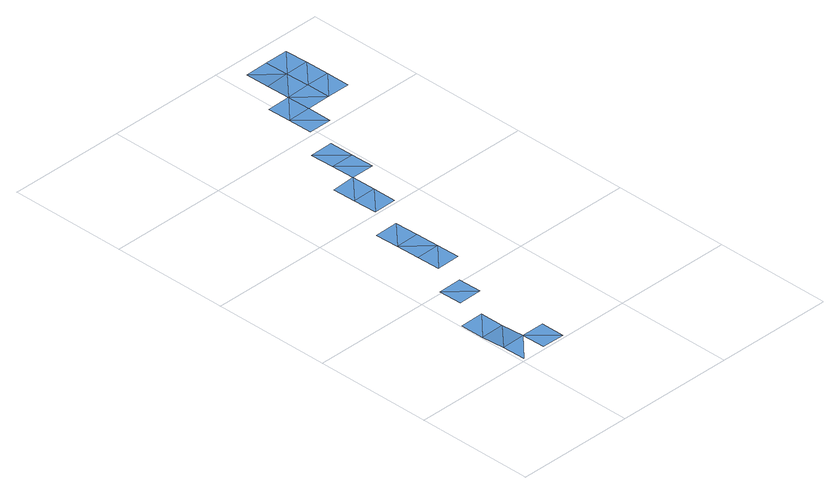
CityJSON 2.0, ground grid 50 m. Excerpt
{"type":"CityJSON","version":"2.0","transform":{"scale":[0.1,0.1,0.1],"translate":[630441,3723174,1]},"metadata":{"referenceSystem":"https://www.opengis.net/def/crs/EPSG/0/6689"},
"CityObjects":{
"waterbody1":{"type":"WaterBody","attributes":{"name":"福岡県津波浸水想定図","class":"1140","function":"2","WaterBodyTsunamiRiskAttribute.description":"1","WaterBodyTsunamiRiskAttribute.rank":"1"},"geometry":[{"type":"MultiSurface","lod":"1","boundaries":[[[0,1,2]],[[3,0,2]],[[4,5,1]],[[6,7,3]],[[1,0,4]],[[3,7,8]],[[9,10,11]],[[10,9,12]],[[13,14,15]],[[15,16,13]],[[16,17,13]],[[18,19,14]],[[13,20,14]],[[14,20,18]],[[21,22,23]],[[24,25,23]],[[22,24,23]],[[21,26,22]],[[24,27,28]],[[28,29,30]],[[29,28,27]],[[29,31,30]],[[32,33,34]],[[34,33,35]],[[36,35,37]],[[36,37,38]],[[39,38,37]],[[40,41,38]],[[39,37,42]],[[39,40,38]],[[43,44,41]],[[41,40,43]]]}]},
"waterbody2":{"type":"WaterBody","attributes":{"name":"福岡県津波浸水想定図","class":"1140","function":"2","WaterBodyTsunamiRiskAttribute.description":"1","WaterBodyTsunamiRiskAttribute.rank":"2"},"geometry":[{"type":"MultiSurface","lod":"1","boundaries":[[[2,45,3]],[[34,36,46]],[[35,36,34]],[[41,47,36]],[[41,36,38]],[[48,47,41]],[[41,44,48]]]}]}
},
"vertices":[
[109,210,8],[9,208,8],[11,108,13],[111,110,13],[107,310,8],[7,308,8],[112,10,13],[212,12,10],[211,112,10],[205,412,8],[103,510,8],[105,410,8],[203,512,8],[299,713,9],[197,811,8],[199,711,9],[201,612,9],[301,614,9],[295,913,8],[195,911,8],[297,813,8],[293,1013,8],[391,1115,8],[291,1113,8],[389,1215,9],[289,1213,8],[393,1015,8],[489,1217,9],[387,1315,8],[487,1317,8],[385,1415,8],[485,1417,8],[483,1517,9],[583,1519,9],[481,1617,11],[581,1619,11],[579,1719,11],[681,1621,11],[679,1721,13],[779,1723,12],[777,1823,13],[677,1821,13],[781,1623,11],[776,1923,10],[676,1921,11],
[13,8,13],[479,1717,11],[578,1819,9],[576,1919,11]
]}
